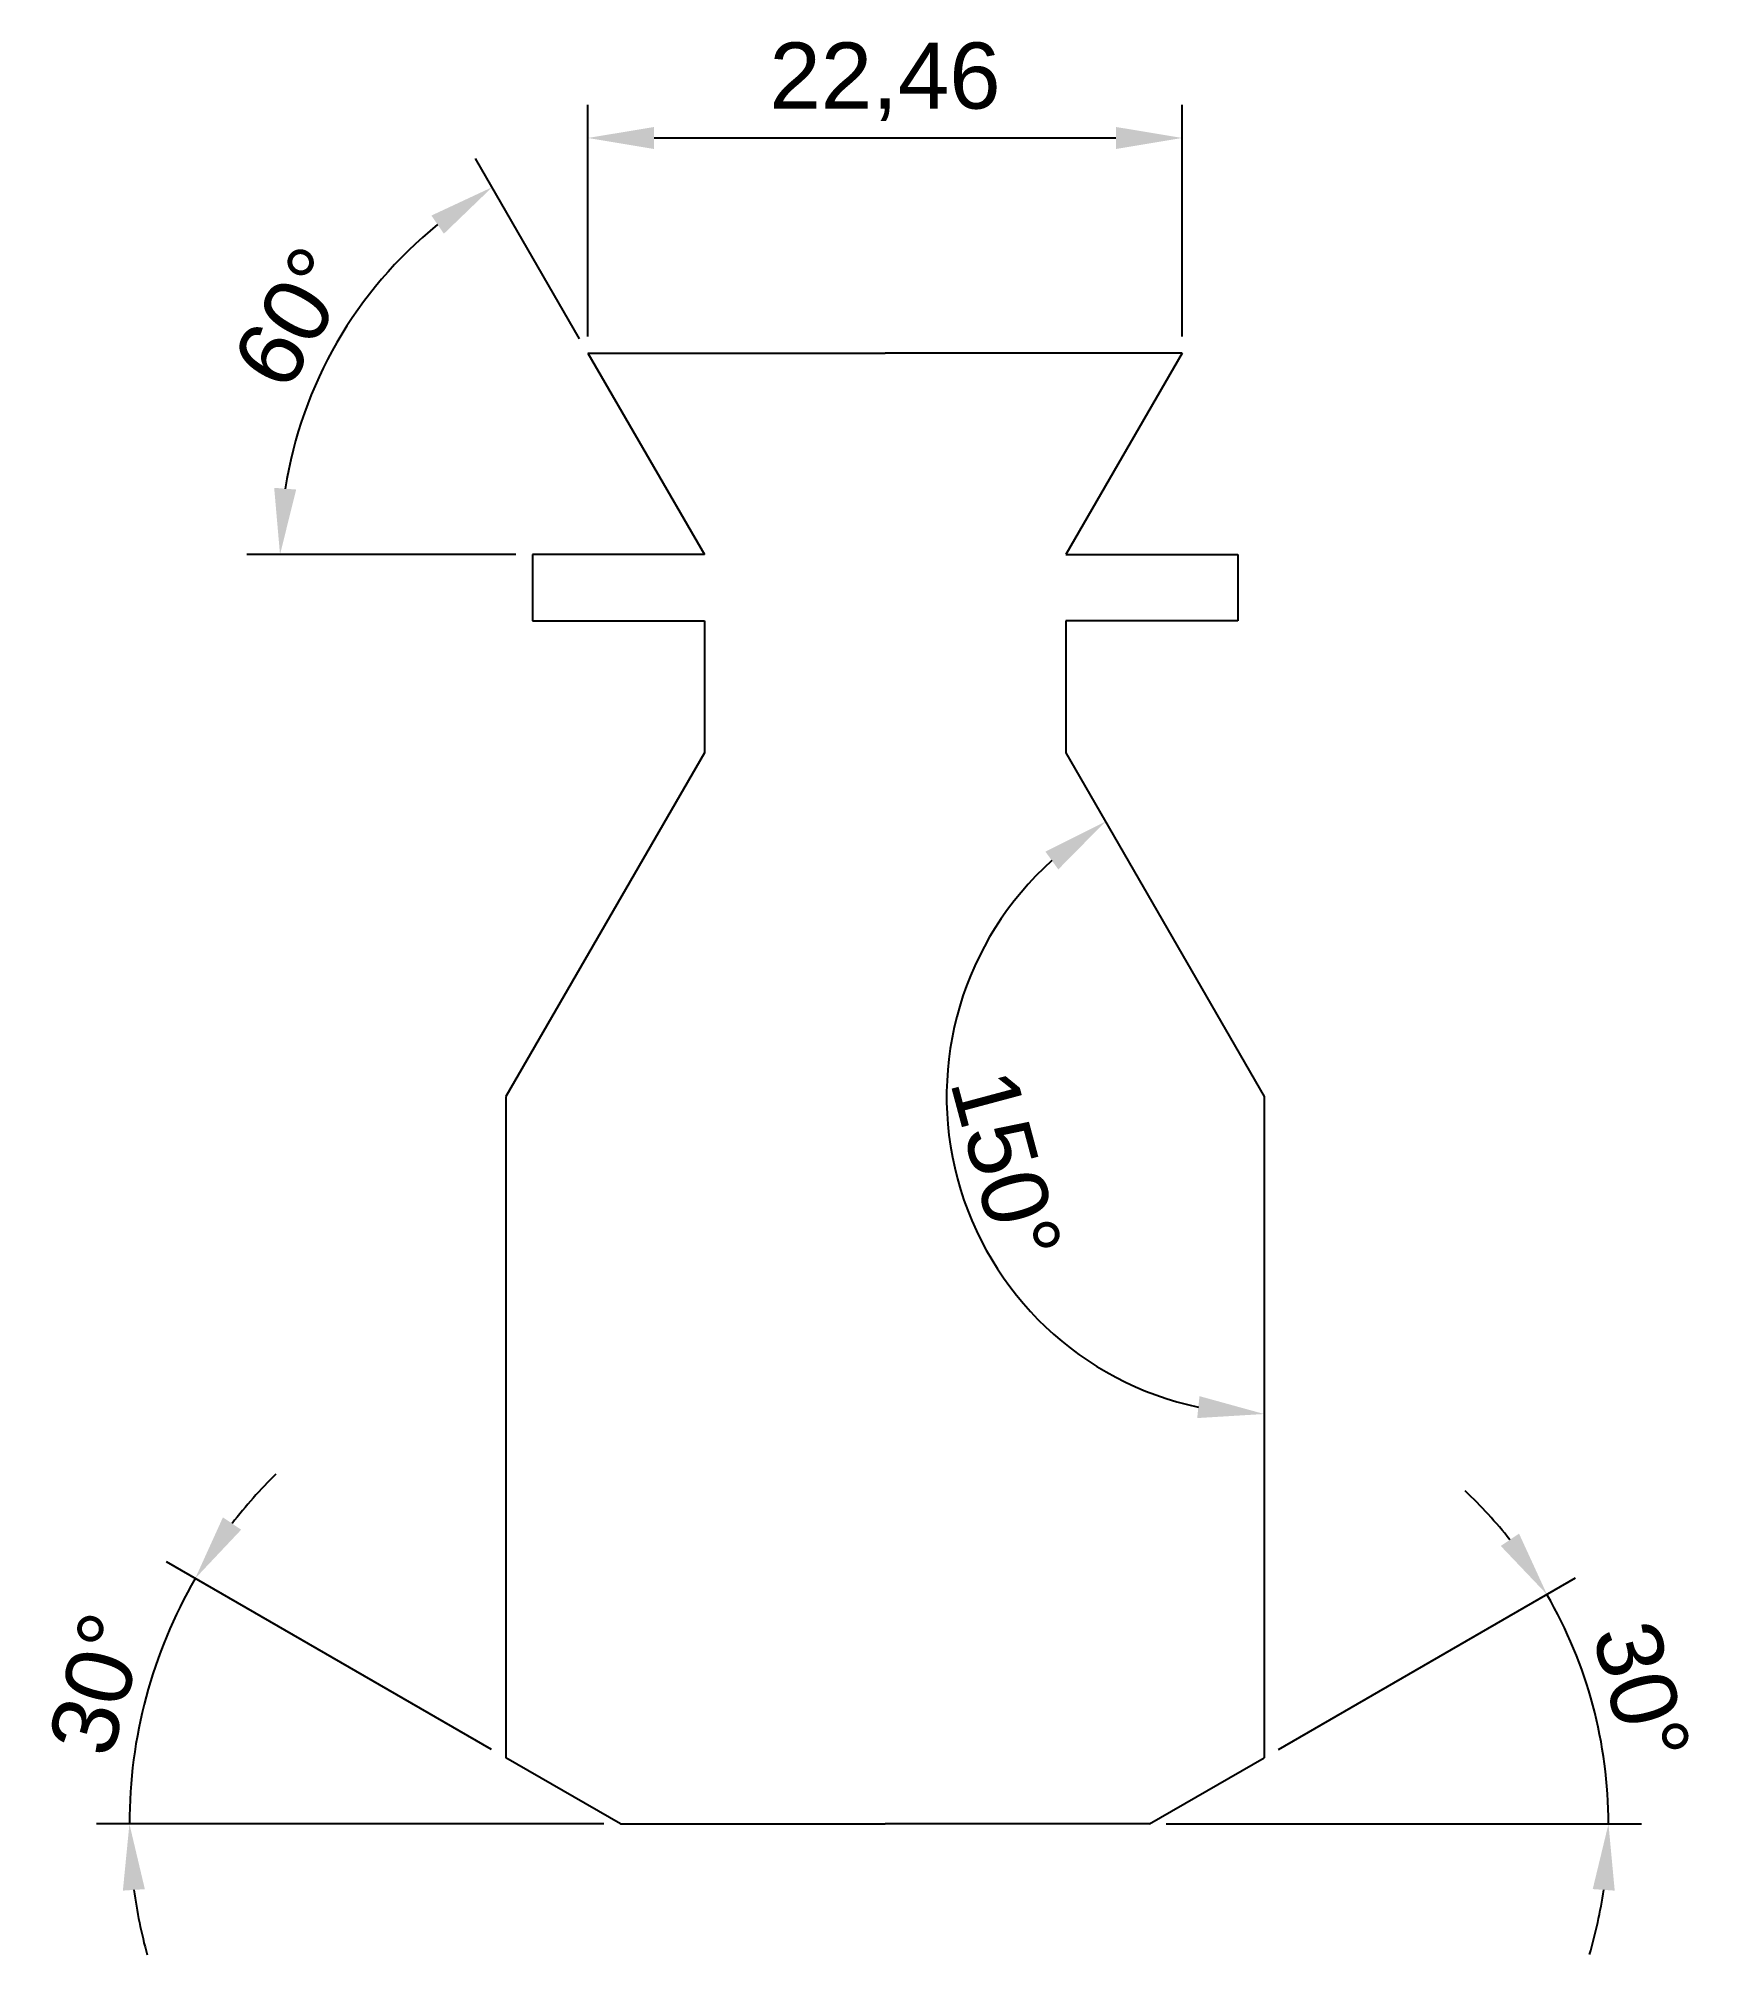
# Model space of a CAD drawing. Header units: millimetres. Extents: x 2167.7 to 2230.5, y 2078.9 to 2151.3.
import ezdxf

# ---------------------------------------------------------------- set-up
doc = ezdxf.new("R2010")
doc.units = ezdxf.units.MM
doc.styles.get("Standard").update_dxf_attribs({"font": 'arial.ttf'})
doc.dimstyles.new('ISO-25', dxfattribs={"dimtxt": 2.5, "dimasz": 2.5, "dimexe": 1.25, "dimexo": 0.625, "dimtad": 1, "dimtxsty": 'Standard', "dimcen": 2.5, "dimadec": 0, "dimazin": 0, "dimtfac": 1, "dimtmove": 0, "dimatfit": 3, "dimfxl": 1, "dimarcsym": 0})

# ---------------------------------------------------------------- blocks, each defined once
blk = doc.blocks.new('*D4')
at = {"color": 0, "lineweight": -2, "transparency": 16777216}
for p, q in [((2188.453, 2140.044), (2188.453, 2148.799)), ((2210.913, 2140.044), (2210.913, 2148.799)), ((2190.953, 2147.549), (2208.413, 2147.549))]:
    blk.add_line(p, q, dxfattribs=at)
at = {"color": 0, "transparency": 16777216}
for points in [[(2190.953, 2147.965), (2190.953, 2147.132), (2188.453, 2147.549)], [(2208.413, 2147.965), (2208.413, 2147.132), (2210.913, 2147.549)]]:
    blk.add_solid(points, dxfattribs=at)
at = {"layer": 'Defpoints', "color": 0, "transparency": 16777216}
for p in [(2210.913, 2147.549), (2188.453, 2139.419), (2210.913, 2139.419)]:
    blk.add_point(p, dxfattribs=at)
at = {"color": 0, "transparency": 16777216, "insert": (2199.683, 2149.676), "char_height": 2.5, "attachment_point": 5}
blk.add_mtext('22,46', dxfattribs=at)
blk = doc.blocks.new('*D5')
at = {"color": 0, "lineweight": -2, "transparency": 16777216}
for p, q in [((2188.14, 2139.96), (2184.208, 2146.77)), ((2185.728, 2131.797), (2175.564, 2131.797))]:
    blk.add_line(p, q, dxfattribs=at)
blk.add_arc((2192.853, 2131.797), 16.039, 128.93976, 171.06024, dxfattribs=at)
at = {"color": 0, "transparency": 16777216}
for points in [[(2182.536, 2144.616), (2183.008, 2143.929), (2184.833, 2145.688)], [(2177.424, 2134.257), (2176.593, 2134.322), (2176.814, 2131.797)]]:
    blk.add_solid(points, dxfattribs=at)
at = {"layer": 'Defpoints', "color": 0, "transparency": 16777216}
for p in [(2180.566, 2142.107), (2188.453, 2139.419), (2186.353, 2131.797), (2192.853, 2131.797), (2192.853, 2131.797)]:
    blk.add_point(p, dxfattribs=at)
at = {"color": 0, "transparency": 16777216, "insert": (2177.316, 2140.768), "char_height": 2.5, "attachment_point": 5, "rotation": 60}
blk.add_mtext('60°', dxfattribs=at)
blk = doc.blocks.new('*D6')
at = {"color": 0, "lineweight": -2, "transparency": 16777216}
blk.add_arc((2214.013, 2111.307), 12.002, 131.95651, 258.04349, dxfattribs=at)
at = {"color": 0, "transparency": 16777216}
for points in [[(2205.744, 2120.569), (2206.233, 2119.895), (2208.012, 2121.701)], [(2211.57, 2099.98), (2211.483, 2099.151), (2214.013, 2099.305)]]:
    blk.add_solid(points, dxfattribs=at)
at = {"layer": 'Defpoints', "color": 0, "transparency": 16777216}
for p in [(2206.513, 2124.297), (2202.193, 2113.391), (2214.013, 2111.307), (2214.013, 2111.307), (2214.013, 2086.307)]:
    blk.add_point(p, dxfattribs=at)
at = {"color": 0, "transparency": 16777216, "insert": (2204.256, 2108.693), "char_height": 2.5, "attachment_point": 5, "rotation": 285}
blk.add_mtext('150°', dxfattribs=at)
blk = doc.blocks.new('*D7')
at = {"color": 0, "lineweight": -2, "transparency": 16777216}
for p, q in [((2214.554, 2086.62), (2225.788, 2093.106)), ((2210.307, 2083.807), (2228.279, 2083.807))]:
    blk.add_line(p, q, dxfattribs=at)
for start, end in [(38.26445, 46.52889), (360, 30), (343.47111, 351.73555)]:
    blk.add_arc((2209.682, 2083.807), 17.347, start, end, dxfattribs=at)
at = {"color": 0, "transparency": 16777216}
for points in [[(2223.648, 2094.784), (2222.958, 2094.316), (2224.705, 2092.481)], [(2226.434, 2081.344), (2227.265, 2081.284), (2227.029, 2083.807)]]:
    blk.add_solid(points, dxfattribs=at)
at = {"layer": 'Defpoints', "color": 0, "transparency": 16777216}
for p in [(2226.766, 2086.819), (2214.013, 2086.307), (2199.682, 2083.807), (2209.682, 2083.807), (2209.682, 2083.807)]:
    blk.add_point(p, dxfattribs=at)
at = {"color": 0, "transparency": 16777216, "insert": (2228.276, 2088.789), "char_height": 2.5, "attachment_point": 5, "rotation": 285}
blk.add_mtext('30°', dxfattribs=at)
blk = doc.blocks.new('*D8')
at = {"color": 0, "lineweight": -2, "transparency": 16777216}
for p, q in [((2184.811, 2086.62), (2172.525, 2093.713)), ((2189.058, 2083.807), (2169.871, 2083.807))]:
    blk.add_line(p, q, dxfattribs=at)
for start, end in [(134.55428, 142.27714), (150, 180), (187.72286, 195.44572)]:
    blk.add_arc((2189.683, 2083.807), 18.562, start, end, dxfattribs=at)
at = {"color": 0, "transparency": 16777216}
for points in [[(2175.347, 2094.932), (2174.655, 2095.396), (2173.608, 2093.088)], [(2170.874, 2081.285), (2171.705, 2081.341), (2171.121, 2083.807)]]:
    blk.add_solid(points, dxfattribs=at)
at = {"layer": 'Defpoints', "color": 0, "transparency": 16777216}
for p in [(2172.241, 2090.156), (2185.353, 2086.307), (2189.683, 2083.807), (2189.683, 2083.807), (2199.682, 2083.807)]:
    blk.add_point(p, dxfattribs=at)
at = {"color": 0, "transparency": 16777216, "insert": (2169.916, 2089.104), "char_height": 2.5, "attachment_point": 5, "rotation": 75}
blk.add_mtext('30°', dxfattribs=at)

msp = doc.modelspace()

# ---------------------------------------------------------------- linework, layer by layer
for p, q in [((2188.453, 2139.419), (2192.853, 2131.797)), ((2188.453, 2139.419), (2199.683, 2139.419)), ((2210.913, 2139.419), (2199.683, 2139.419)), ((2210.913, 2139.419), (2206.513, 2131.797)), ((2192.853, 2131.797), (2186.353, 2131.797)), ((2186.353, 2131.797), (2186.353, 2129.297)), ((2206.513, 2131.797), (2213.013, 2131.797)), ((2213.013, 2131.797), (2213.013, 2129.297)), ((2186.353, 2129.297), (2192.853, 2129.297)), ((2192.853, 2129.297), (2192.853, 2124.297)), ((2213.013, 2129.297), (2206.513, 2129.297)), ((2206.513, 2129.297), (2206.513, 2124.297)), ((2192.853, 2124.297), (2185.353, 2111.307)), ((2206.513, 2124.297), (2214.013, 2111.307)), ((2185.353, 2111.307), (2185.353, 2086.307)), ((2214.013, 2111.307), (2214.013, 2086.307)), ((2189.683, 2083.807), (2185.353, 2086.307)), ((2209.682, 2083.807), (2214.013, 2086.307)), ((2189.683, 2083.807), (2199.682, 2083.807)), ((2209.682, 2083.807), (2199.682, 2083.807))]:
    msp.add_line(p, q)

# ---------------------------------------------------------------- dimensions: what is measured, and where the dimension line sits
dim = msp.add_linear_dim(base=(2210.913, 2147.549), p1=(2188.453, 2139.419), p2=(2210.913, 2139.419), dimstyle='ISO-25')
dim.commit()
dim.dimension.update_dxf_attribs({"geometry": '*D4', "text_midpoint": (2199.683, 2149.676)})
for base, line1, line2, picture, middle in [((2180.566, 2142.107), ((2192.853, 2131.797), (2186.353, 2131.797)), ((2188.453, 2139.419), (2192.853, 2131.797)), '*D5', (2177.316, 2140.768)), ((2202.193, 2113.391), ((2214.013, 2111.307), (2214.013, 2086.307)), ((2206.513, 2124.297), (2214.013, 2111.307)), '*D6', (2204.256, 2108.693)), ((2172.241, 2090.156), ((2189.683, 2083.807), (2185.353, 2086.307)), ((2189.683, 2083.807), (2199.682, 2083.807)), '*D8', (2169.916, 2089.104)), ((2226.766, 2086.819), ((2209.682, 2083.807), (2199.682, 2083.807)), ((2209.682, 2083.807), (2214.013, 2086.307)), '*D7', (2228.276, 2088.789))]:
    dim = msp.add_angular_dim_2l(base=base, line1=line1, line2=line2, dimstyle='ISO-25')
    dim.commit()
    dim.dimension.update_dxf_attribs({"geometry": picture, "text_midpoint": middle})

doc.saveas('drawing.dxf')
